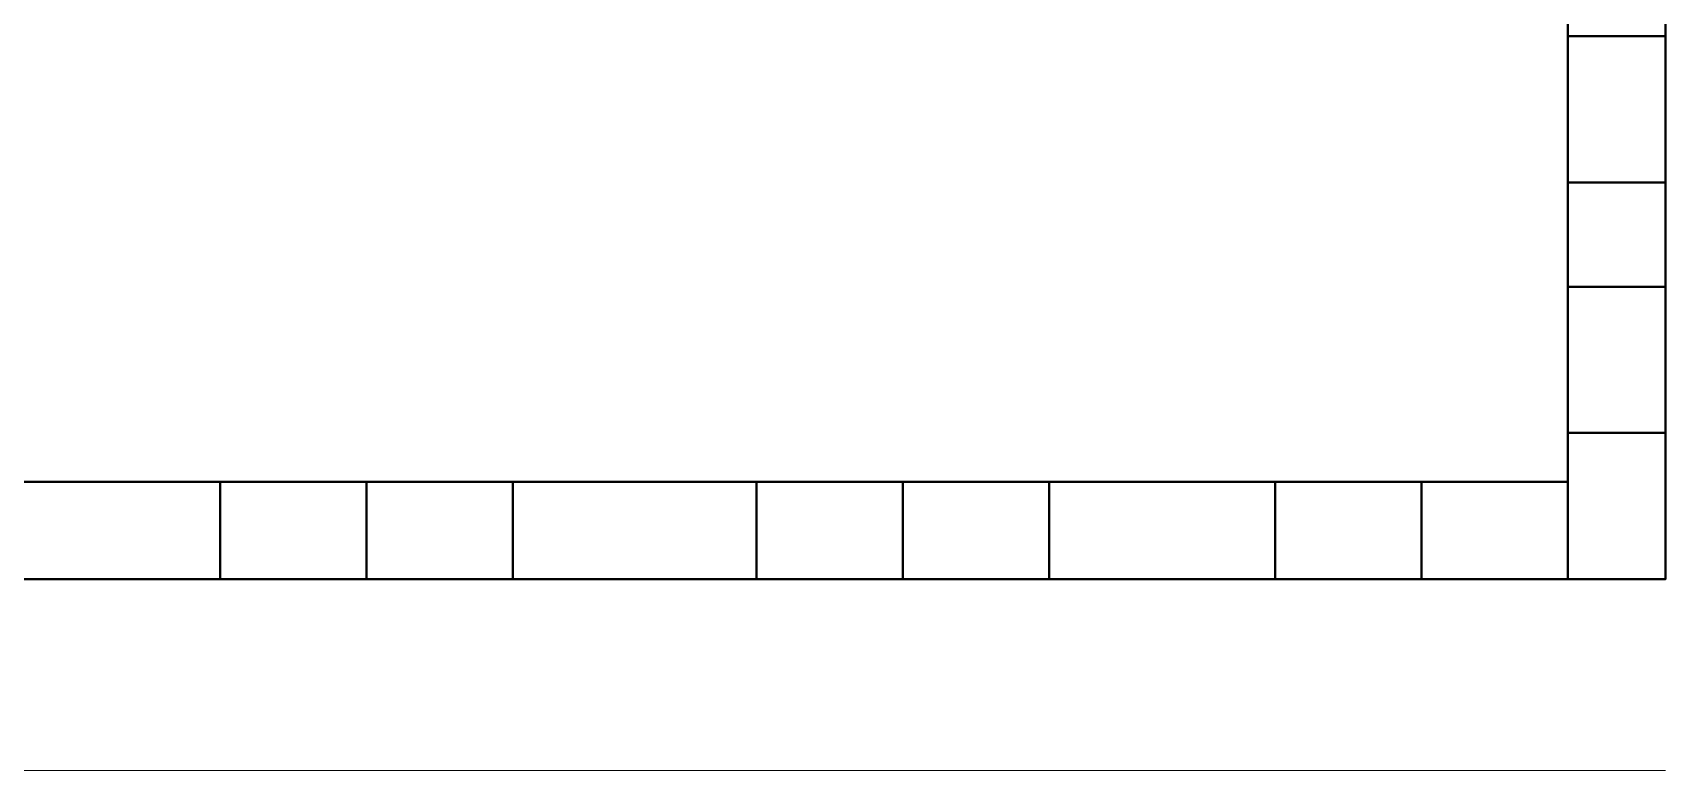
# Model space of a CAD drawing. Header units: inches. Extents: x -422522 to 22891, y -2973 to 414515.
# Drawn here: x 19892.9 to 19978.3, y 4386.7 to 4425.3 of the extents above; entities that cross this region are included whole.
import ezdxf

# ---------------------------------------------------------------- set-up
doc = ezdxf.new("R2010")
doc.units = ezdxf.units.IN
doc.header["$MEASUREMENT"] = 0
doc.layers.get('0').update_dxf_attribs({"lineweight": 40})
doc.layers.add('ARREDAMENTO', color=8, linetype='Continuous', lineweight=13)

msp = doc.modelspace()

# ---------------------------------------------------------------- linework, layer by layer
for p, q in [((19973.21722, 4417.46211), (19973.21722, 4557.85847)), ((19973.21722, 4425.12029), (19978.32267, 4425.12029)), ((19973.21722, 4396.68393), (19973.21722, 4417.46211)), ((19978.32267, 4404.34211), (19973.21722, 4404.34211)), ((19973.21722, 4401.78938), (19889.90812, 4401.78938)), ((19910.32631, 4401.78938), (19910.32631, 4396.68393)), ((19938.40631, 4401.78938), (19938.40631, 4396.68393)), ((19965.55903, 4401.78938), (19965.55903, 4396.68393)), ((19978.32267, 4396.68393), (19328.32267, 4396.68393))]:
    msp.add_line(p, q)
msp.add_lwpolyline([(19788.34874, 5106.85792), (19978.32267, 5106.68393), (19978.32267, 4396.68393), (19328.32267, 4396.68393)])
for points in [[(19973.21722, 4432.77847), (19973.21722, 4417.46211), (19978.32267, 4417.46211), (19978.32267, 4432.77847)], [(19978.32267, 4412.00029), (19978.32267, 4396.68393), (19973.21722, 4396.68393), (19973.21722, 4412.00029)], [(19902.66812, 4401.78938), (19917.98449, 4401.78938), (19917.98449, 4396.68393), (19902.66812, 4396.68393)], [(19930.74812, 4401.78938), (19946.06449, 4401.78938), (19946.06449, 4396.68393), (19930.74812, 4396.68393)], [(19957.90085, 4401.78938), (19973.21722, 4401.78938), (19973.21722, 4396.68393), (19957.90085, 4396.68393)]]:
    msp.add_lwpolyline(points, close=True)
at = {"layer": 'ARREDAMENTO'}
msp.add_line((19978.32267, 4386.68393), (19328.32267, 4386.68393), dxfattribs=at)

doc.saveas('drawing.dxf')
